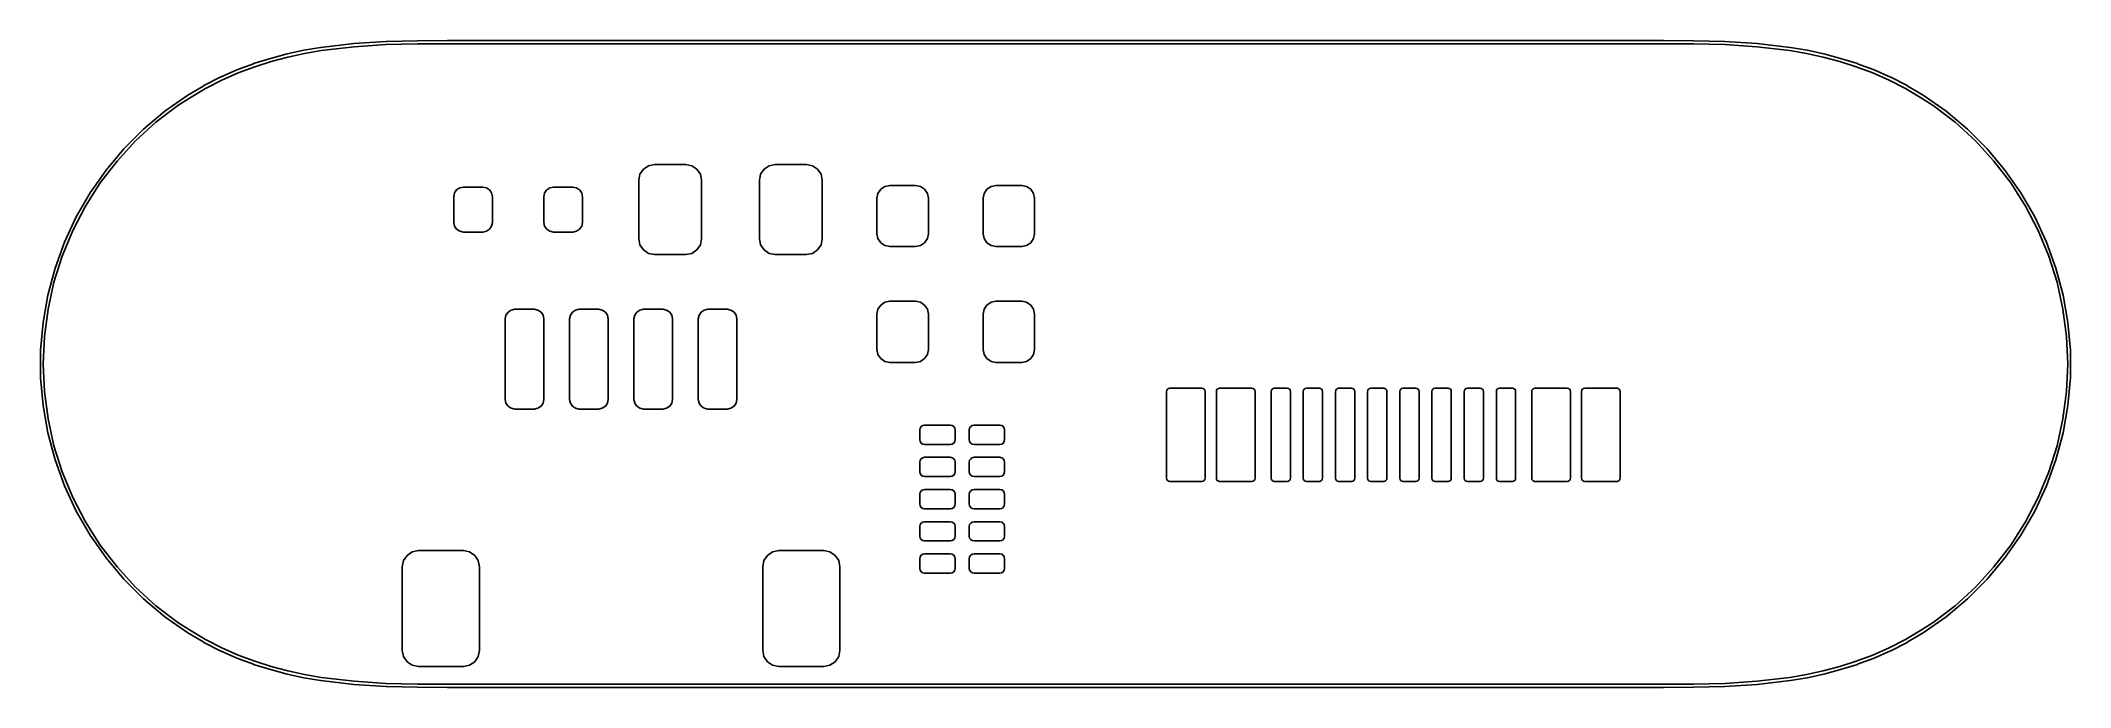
# Model space of a CAD drawing. Extents: x 52.5 to 84, y -60 to -50.
import ezdxf

# ---------------------------------------------------------------- set-up
doc = ezdxf.new("R2010")
doc.units = 0
doc.layers.add('BLACK', color=7, linetype='CONTINUOUS')

msp = doc.modelspace()

# ---------------------------------------------------------------- linework, layer by layer
at = {"layer": 'BLACK', "linetype": 'CONTINUOUS'}
for p, q in [((56.311918, -50.182179), (56.571586, -50.126186)), ((56.571586, -50.126186), (56.572105, -50.126177)), ((56.572105, -50.126177), (56.57259, -50.125991)), ((56.57259, -50.125991), (56.831471, -50.081155)), ((56.839347, -50.130534), (56.581623, -50.17517)), ((56.831471, -50.081155), (56.832138, -50.081171)), ((56.832138, -50.081171), (56.832776, -50.080964)), ((56.832776, -50.080964), (57.345598, -50.019805)), ((57.350822, -50.069536), (56.839347, -50.130534)), ((57.345598, -50.019805), (57.346309, -50.01986)), ((57.346309, -50.01986), (57.346998, -50.019678)), ((57.346998, -50.019678), (57.848931, -49.988272)), ((57.851564, -50.038204), (57.350822, -50.069536)), ((57.848931, -49.988272), (57.849416, -49.988337)), ((57.849416, -49.988337), (57.849897, -49.98823)), ((57.849897, -49.98823), (58.335781, -49.97666)), ((58.336714, -50.026652), (57.851564, -50.038204)), ((58.335781, -49.97666), (58.336034, -49.976704)), ((58.336034, -49.976704), (58.336287, -49.976653)), ((58.336287, -49.976653), (58.80096, -49.975)), ((58.801138, -50.025), (58.336714, -50.026652)), ((58.80096, -49.975), (58.801004, -49.975008)), ((58.801004, -49.975008), (58.801049, -49.975)), ((58.801049, -49.975), (77.698951, -49.975)), ((77.698862, -50.025), (58.801138, -50.025)), ((78.163285, -50.026652), (77.698862, -50.025)), ((77.698951, -49.975), (77.698995, -49.975008)), ((77.698995, -49.975008), (77.69904, -49.975)), ((77.69904, -49.975), (78.163713, -49.976653)), ((78.648437, -50.038204), (78.163285, -50.026652)), ((78.163713, -49.976653), (78.163965, -49.976704)), ((78.163965, -49.976704), (78.164219, -49.97666)), ((78.164219, -49.97666), (78.650103, -49.98823)), ((79.149175, -50.069535), (78.648437, -50.038204)), ((78.650103, -49.98823), (78.650583, -49.988337)), ((78.650583, -49.988337), (78.651069, -49.988272)), ((78.651069, -49.988272), (79.153003, -50.019678)), ((79.660652, -50.130534), (79.149175, -50.069535)), ((79.153003, -50.019678), (79.153691, -50.01986)), ((79.153691, -50.01986), (79.154402, -50.019805)), ((79.154402, -50.019805), (79.667223, -50.080964)), ((79.918371, -50.175169), (79.660652, -50.130534)), ((79.667223, -50.080964), (79.66786, -50.081171)), ((79.66786, -50.081171), (79.668529, -50.081155)), ((79.668529, -50.081155), (79.92741, -50.125991)), ((79.92741, -50.125991), (79.927894, -50.126177)), ((79.927894, -50.126177), (79.928414, -50.126186)), ((79.928414, -50.126186), (80.188081, -50.182179)), ((55.273471, -50.544081), (55.529833, -50.431061)), ((55.529833, -50.431061), (55.530528, -50.430906)), ((55.530528, -50.430906), (55.531132, -50.430532)), ((55.531132, -50.430532), (55.789288, -50.333629)), ((55.806235, -50.380673), (55.549355, -50.477097)), ((55.789288, -50.333629), (55.789946, -50.33352)), ((55.789946, -50.33352), (55.790534, -50.333198)), ((55.790534, -50.333198), (56.049839, -50.251171)), ((56.064345, -50.299024), (55.806235, -50.380673)), ((56.049839, -50.251171), (56.050457, -50.251102)), ((56.050457, -50.251102), (56.051015, -50.250831)), ((56.051015, -50.250831), (56.310824, -50.182441)), ((56.323024, -50.230932), (56.064345, -50.299024)), ((56.310824, -50.182441), (56.311393, -50.182406)), ((56.311393, -50.182406), (56.311918, -50.182179)), ((56.581623, -50.17517), (56.323024, -50.230932)), ((80.176996, -50.230937), (79.918371, -50.175169)), ((80.435654, -50.299024), (80.176996, -50.230937)), ((80.188081, -50.182179), (80.188605, -50.182406)), ((80.188605, -50.182406), (80.189176, -50.182441)), ((80.189176, -50.182441), (80.448985, -50.25083)), ((80.693764, -50.380673), (80.435654, -50.299024)), ((80.448985, -50.25083), (80.449544, -50.251102)), ((80.449544, -50.251102), (80.450161, -50.251171)), ((80.450161, -50.251171), (80.709466, -50.333198)), ((80.950629, -50.477091), (80.693764, -50.380673)), ((80.709466, -50.333198), (80.710053, -50.33352)), ((80.710053, -50.33352), (80.710712, -50.333629)), ((80.710712, -50.333629), (80.968868, -50.430532)), ((80.968868, -50.430532), (80.969471, -50.430906)), ((80.969471, -50.430906), (80.970167, -50.431061)), ((80.970167, -50.431061), (81.226529, -50.544082)), ((54.76603, -50.824808), (55.016868, -50.675837)), ((55.041736, -50.719221), (54.79193, -50.867578)), ((55.016868, -50.675837), (55.017603, -50.675577)), ((55.017603, -50.675577), (55.018215, -50.675092)), ((55.018215, -50.675092), (55.272137, -50.544717)), ((55.294315, -50.589535), (55.041736, -50.719221)), ((55.272137, -50.544717), (55.272857, -50.544511)), ((55.272857, -50.544511), (55.273471, -50.544081)), ((55.549355, -50.477097), (55.294315, -50.589535)), ((81.205684, -50.589535), (80.950629, -50.477091)), ((81.458263, -50.719221), (81.205684, -50.589535)), ((81.226529, -50.544082), (81.22714, -50.54451)), ((81.22714, -50.54451), (81.227863, -50.544717)), ((81.227863, -50.544717), (81.481785, -50.675092)), ((81.708069, -50.867578), (81.458263, -50.719221)), ((81.481785, -50.675092), (81.482396, -50.675577)), ((81.482396, -50.675577), (81.483132, -50.675837)), ((81.483132, -50.675837), (81.73397, -50.824808)), ((54.080827, -51.350484), (54.411629, -51.072908)), ((54.611796, -50.982338), (54.272339, -51.242813)), ((54.411629, -51.072908), (54.765364, -50.825219)), ((54.79193, -50.867578), (54.611796, -50.982338)), ((54.765363, -50.825218), (54.765659, -50.825141)), ((54.765364, -50.825219), (54.765363, -50.825218)), ((54.765659, -50.825141), (54.76603, -50.824808)), ((81.888204, -50.982338), (81.708069, -50.867578)), ((81.73397, -50.824808), (81.73434, -50.825141)), ((81.73434, -50.825141), (81.734637, -50.825218)), ((81.734637, -50.825218), (81.734636, -50.825219)), ((81.734636, -50.825219), (82.088371, -51.072908)), ((82.227661, -51.242813), (81.888204, -50.982338)), ((82.088371, -51.072908), (82.419173, -51.350484)), ((53.775477, -51.655834), (54.080827, -51.350484)), ((54.272339, -51.242813), (53.956875, -51.531882)), ((82.543125, -51.531882), (82.227661, -51.242813)), ((82.419173, -51.350484), (82.724523, -51.655834)), ((53.497902, -51.986637), (53.775477, -51.655834)), ((53.956875, -51.531882), (53.667807, -51.847346)), ((82.832193, -51.847346), (82.543125, -51.531882)), ((82.724523, -51.655834), (83.002098, -51.986637)), ((53.250214, -52.340372), (53.497902, -51.986637)), ((53.667807, -51.847346), (53.407332, -52.186803)), ((61.793554, -52.050471), (61.846393, -51.971393)), ((61.846393, -51.971393), (61.925471, -51.918554)), ((61.925471, -51.918554), (62.01875, -51.9)), ((62.01875, -51.9), (62.50625, -51.9)), ((62.50625, -51.9), (62.599529, -51.918554)), ((62.599529, -51.918554), (62.678607, -51.971393)), ((62.678607, -51.971393), (62.731446, -52.050471)), ((63.668554, -52.050471), (63.721393, -51.971393)), ((63.721393, -51.971393), (63.800471, -51.918554)), ((63.800471, -51.918554), (63.89375, -51.9)), ((63.89375, -51.9), (64.38125, -51.9)), ((64.38125, -51.9), (64.474529, -51.918554)), ((64.474529, -51.918554), (64.553607, -51.971393)), ((64.553607, -51.971393), (64.606446, -52.050471)), ((83.092668, -52.186803), (82.832193, -51.847346)), ((83.002098, -51.986637), (83.249786, -52.340372)), ((53.034299, -52.714349), (53.250214, -52.340372)), ((53.407332, -52.186803), (53.177435, -52.547671)), ((58.9, -52.4), (58.911418, -52.342597)), ((58.911418, -52.342597), (58.943934, -52.293934)), ((58.943934, -52.293934), (58.992597, -52.261418)), ((58.992597, -52.261418), (59.05, -52.25)), ((59.05, -52.25), (59.35, -52.25)), ((59.35, -52.25), (59.407403, -52.261418)), ((59.407403, -52.261418), (59.456066, -52.293934)), ((59.456066, -52.293934), (59.488582, -52.342597)), ((59.488582, -52.342597), (59.5, -52.4)), ((60.3, -52.4), (60.311418, -52.342597)), ((60.311418, -52.342597), (60.343934, -52.293934)), ((60.343934, -52.293934), (60.392597, -52.261418)), ((60.392597, -52.261418), (60.45, -52.25)), ((60.45, -52.25), (60.75, -52.25)), ((60.75, -52.25), (60.807403, -52.261418)), ((60.807403, -52.261418), (60.856066, -52.293934)), ((60.856066, -52.293934), (60.888582, -52.342597)), ((60.888582, -52.342597), (60.9, -52.4)), ((61.775, -52.14375), (61.793554, -52.050471)), ((61.775, -53.05625), (61.775, -52.14375)), ((62.731446, -52.050471), (62.75, -52.14375)), ((62.75, -52.14375), (62.75, -53.05625)), ((63.65, -52.14375), (63.668554, -52.050471)), ((63.65, -53.05625), (63.65, -52.14375)), ((64.606446, -52.050471), (64.625, -52.14375)), ((64.625, -52.14375), (64.625, -53.05625)), ((65.475, -52.425), (65.490224, -52.348463)), ((65.490224, -52.348463), (65.533579, -52.283579)), ((65.533579, -52.283579), (65.598463, -52.240224)), ((65.598463, -52.240224), (65.675, -52.225)), ((65.675, -52.225), (66.075, -52.225)), ((66.075, -52.225), (66.151537, -52.240224)), ((66.151537, -52.240224), (66.216421, -52.283579)), ((66.216421, -52.283579), (66.259776, -52.348463)), ((66.259776, -52.348463), (66.275, -52.425)), ((67.125, -52.425), (67.140224, -52.348463)), ((67.140224, -52.348463), (67.183579, -52.283579)), ((67.183579, -52.283579), (67.248463, -52.240224)), ((67.248463, -52.240224), (67.325, -52.225)), ((67.325, -52.225), (67.725, -52.225)), ((67.725, -52.225), (67.801537, -52.240224)), ((67.801537, -52.240224), (67.866421, -52.283579)), ((67.866421, -52.283579), (67.909776, -52.348463)), ((67.909776, -52.348463), (67.925, -52.425)), ((83.322565, -52.547671), (83.092668, -52.186803)), ((83.249786, -52.340372), (83.465701, -52.714349)), ((53.177435, -52.547671), (52.979864, -52.927202)), ((58.9, -52.8), (58.9, -52.4)), ((59.5, -52.4), (59.5, -52.8)), ((60.3, -52.8), (60.3, -52.4)), ((60.9, -52.4), (60.9, -52.8)), ((65.475, -52.975), (65.475, -52.425)), ((66.275, -52.425), (66.275, -52.975)), ((67.125, -52.975), (67.125, -52.425)), ((67.925, -52.425), (67.925, -52.975)), ((83.520136, -52.927202), (83.322565, -52.547671)), ((52.979864, -52.927202), (52.816123, -53.322508)), ((52.851799, -53.105721), (53.034299, -52.714349)), ((58.911418, -52.857403), (58.9, -52.8)), ((58.943934, -52.906066), (58.911418, -52.857403)), ((58.992597, -52.938582), (58.943934, -52.906066)), ((59.05, -52.95), (58.992597, -52.938582)), ((59.35, -52.95), (59.05, -52.95)), ((59.407403, -52.938582), (59.35, -52.95)), ((59.456066, -52.906066), (59.407403, -52.938582)), ((59.488582, -52.857403), (59.456066, -52.906066)), ((59.5, -52.8), (59.488582, -52.857403)), ((60.311418, -52.857403), (60.3, -52.8)), ((60.343934, -52.906066), (60.311418, -52.857403)), ((60.392597, -52.938582), (60.343934, -52.906066)), ((60.45, -52.95), (60.392597, -52.938582)), ((60.75, -52.95), (60.45, -52.95)), ((60.807403, -52.938582), (60.75, -52.95)), ((60.856066, -52.906066), (60.807403, -52.938582)), ((60.888582, -52.857403), (60.856066, -52.906066)), ((60.9, -52.8), (60.888582, -52.857403)), ((65.490224, -53.051537), (65.475, -52.975)), ((66.275, -52.975), (66.259776, -53.051537)), ((67.140224, -53.051537), (67.125, -52.975)), ((67.925, -52.975), (67.909776, -53.051537)), ((83.465701, -52.714349), (83.648201, -53.105721)), ((83.683877, -53.322508), (83.520136, -52.927202)), ((52.704104, -53.511509), (52.851799, -53.105721)), ((61.793554, -53.149529), (61.775, -53.05625)), ((61.846393, -53.228607), (61.793554, -53.149529)), ((61.925471, -53.281446), (61.846393, -53.228607)), ((62.01875, -53.3), (61.925471, -53.281446)), ((62.50625, -53.3), (62.01875, -53.3)), ((62.599529, -53.281446), (62.50625, -53.3)), ((62.678607, -53.228607), (62.599529, -53.281446)), ((62.731446, -53.149529), (62.678607, -53.228607)), ((62.75, -53.05625), (62.731446, -53.149529)), ((63.668554, -53.149529), (63.65, -53.05625)), ((63.721393, -53.228607), (63.668554, -53.149529)), ((63.800471, -53.281446), (63.721393, -53.228607)), ((63.89375, -53.3), (63.800471, -53.281446)), ((64.38125, -53.3), (63.89375, -53.3)), ((64.474529, -53.281446), (64.38125, -53.3)), ((64.553607, -53.228607), (64.474529, -53.281446)), ((64.606446, -53.149529), (64.553607, -53.228607)), ((64.625, -53.05625), (64.606446, -53.149529)), ((65.533579, -53.116421), (65.490224, -53.051537)), ((65.598463, -53.159776), (65.533579, -53.116421)), ((65.675, -53.175), (65.598463, -53.159776)), ((66.075, -53.175), (65.675, -53.175)), ((66.151537, -53.159776), (66.075, -53.175)), ((66.216421, -53.116421), (66.151537, -53.159776)), ((66.259776, -53.051537), (66.216421, -53.116421)), ((67.183579, -53.116421), (67.140224, -53.051537)), ((67.248463, -53.159776), (67.183579, -53.116421)), ((67.325, -53.175), (67.248463, -53.159776)), ((67.725, -53.175), (67.325, -53.175)), ((67.801537, -53.159776), (67.725, -53.175)), ((67.866421, -53.116421), (67.801537, -53.159776)), ((67.909776, -53.051537), (67.866421, -53.116421)), ((83.648201, -53.105721), (83.795896, -53.511509)), ((52.592338, -53.928626), (52.704104, -53.511509)), ((52.816123, -53.322508), (52.687458, -53.730581)), ((83.812542, -53.730581), (83.683877, -53.322508)), ((83.795896, -53.511509), (83.907662, -53.928626)), ((52.517352, -54.353897), (52.592338, -53.928626)), ((52.687458, -53.730581), (52.594849, -54.148315)), ((83.905151, -54.148315), (83.812542, -53.730581)), ((83.907662, -53.928626), (83.982648, -54.353897)), ((52.594849, -54.148315), (52.539, -54.572531)), ((59.7, -54.3), (59.711418, -54.242597)), ((59.711418, -54.242597), (59.743934, -54.193934)), ((59.743934, -54.193934), (59.792597, -54.161418)), ((59.792597, -54.161418), (59.85, -54.15)), ((59.85, -54.15), (60.15, -54.15)), ((60.15, -54.15), (60.207403, -54.161418)), ((60.207403, -54.161418), (60.256066, -54.193934)), ((60.256066, -54.193934), (60.288582, -54.242597)), ((60.288582, -54.242597), (60.3, -54.3)), ((60.7, -54.3), (60.711418, -54.242597)), ((60.711418, -54.242597), (60.743934, -54.193934)), ((60.743934, -54.193934), (60.792597, -54.161418)), ((60.792597, -54.161418), (60.85, -54.15)), ((60.85, -54.15), (61.15, -54.15)), ((61.15, -54.15), (61.207403, -54.161418)), ((61.207403, -54.161418), (61.256066, -54.193934)), ((61.256066, -54.193934), (61.288582, -54.242597)), ((61.288582, -54.242597), (61.3, -54.3)), ((61.7, -54.3), (61.711418, -54.242597)), ((61.711418, -54.242597), (61.743934, -54.193934)), ((61.743934, -54.193934), (61.792597, -54.161418)), ((61.792597, -54.161418), (61.85, -54.15)), ((61.85, -54.15), (62.15, -54.15)), ((62.15, -54.15), (62.207403, -54.161418)), ((62.207403, -54.161418), (62.256066, -54.193934)), ((62.256066, -54.193934), (62.288582, -54.242597)), ((62.288582, -54.242597), (62.3, -54.3)), ((62.7, -54.3), (62.711418, -54.242597)), ((62.711418, -54.242597), (62.743934, -54.193934)), ((62.743934, -54.193934), (62.792597, -54.161418)), ((62.792597, -54.161418), (62.85, -54.15)), ((62.85, -54.15), (63.15, -54.15)), ((63.15, -54.15), (63.207403, -54.161418)), ((63.207403, -54.161418), (63.256066, -54.193934)), ((63.256066, -54.193934), (63.288582, -54.242597)), ((63.288582, -54.242597), (63.3, -54.3)), ((65.475, -54.225), (65.490224, -54.148463)), ((65.475, -54.775), (65.475, -54.225)), ((65.490224, -54.148463), (65.533579, -54.083579)), ((65.533579, -54.083579), (65.598463, -54.040224)), ((65.598463, -54.040224), (65.675, -54.025)), ((65.675, -54.025), (66.075, -54.025)), ((66.075, -54.025), (66.151537, -54.040224)), ((66.151537, -54.040224), (66.216421, -54.083579)), ((66.216421, -54.083579), (66.259776, -54.148463)), ((66.259776, -54.148463), (66.275, -54.225)), ((66.275, -54.225), (66.275, -54.775)), ((67.125, -54.225), (67.140224, -54.148463)), ((67.125, -54.775), (67.125, -54.225)), ((67.140224, -54.148463), (67.183579, -54.083579)), ((67.183579, -54.083579), (67.248463, -54.040224)), ((67.248463, -54.040224), (67.325, -54.025)), ((67.325, -54.025), (67.725, -54.025)), ((67.725, -54.025), (67.801537, -54.040224)), ((67.801537, -54.040224), (67.866421, -54.083579)), ((67.866421, -54.083579), (67.909776, -54.148463)), ((67.909776, -54.148463), (67.925, -54.225)), ((67.925, -54.225), (67.925, -54.775)), ((83.961, -54.572531), (83.905151, -54.148315)), ((52.479715, -54.784084), (52.517352, -54.353897)), ((59.7, -55.55), (59.7, -54.3)), ((60.3, -54.3), (60.3, -55.55)), ((60.7, -55.55), (60.7, -54.3)), ((61.3, -54.3), (61.3, -55.55)), ((61.7, -55.55), (61.7, -54.3)), ((62.3, -54.3), (62.3, -55.55)), ((62.7, -55.55), (62.7, -54.3)), ((63.3, -54.3), (63.3, -55.55)), ((83.982648, -54.353897), (84.020285, -54.784084)), ((52.479715, -55.215916), (52.479715, -54.784084)), ((52.539, -54.572531), (52.520336, -55)), ((65.490224, -54.851537), (65.475, -54.775)), ((65.533579, -54.916421), (65.490224, -54.851537)), ((66.259776, -54.851537), (66.216421, -54.916421)), ((66.275, -54.775), (66.259776, -54.851537)), ((67.140224, -54.851537), (67.125, -54.775)), ((67.183579, -54.916421), (67.140224, -54.851537)), ((67.909776, -54.851537), (67.866421, -54.916421)), ((67.925, -54.775), (67.909776, -54.851537)), ((83.979664, -55), (83.961, -54.572531)), ((84.020285, -54.784084), (84.020285, -55.215916)), ((52.520336, -55), (52.539, -55.427469)), ((65.598463, -54.959776), (65.533579, -54.916421)), ((65.675, -54.975), (65.598463, -54.959776)), ((66.075, -54.975), (65.675, -54.975)), ((66.151537, -54.959776), (66.075, -54.975)), ((66.216421, -54.916421), (66.151537, -54.959776)), ((67.248463, -54.959776), (67.183579, -54.916421)), ((67.325, -54.975), (67.248463, -54.959776)), ((67.725, -54.975), (67.325, -54.975)), ((67.801537, -54.959776), (67.725, -54.975)), ((67.866421, -54.916421), (67.801537, -54.959776)), ((83.961, -55.427469), (83.979664, -55)), ((52.517352, -55.646103), (52.479715, -55.215916)), ((52.539, -55.427469), (52.594849, -55.851685)), ((69.975, -55.425), (69.978806, -55.405866)), ((69.975, -56.775), (69.975, -55.425)), ((69.978806, -55.405866), (69.989645, -55.389645)), ((69.989645, -55.389645), (70.005866, -55.378806)), ((70.005866, -55.378806), (70.025, -55.375)), ((70.025, -55.375), (70.525, -55.375)), ((70.525, -55.375), (70.544134, -55.378806)), ((70.544134, -55.378806), (70.560355, -55.389645)), ((70.560355, -55.389645), (70.571194, -55.405866)), ((70.571194, -55.405866), (70.575, -55.425)), ((70.575, -55.425), (70.575, -56.775)), ((70.75, -55.425), (70.753806, -55.405866)), ((70.75, -56.775), (70.75, -55.425)), ((70.753806, -55.405866), (70.764645, -55.389645)), ((70.764645, -55.389645), (70.780866, -55.378806)), ((70.780866, -55.378806), (70.8, -55.375)), ((70.8, -55.375), (71.3, -55.375)), ((71.3, -55.375), (71.319134, -55.378806)), ((71.319134, -55.378806), (71.335355, -55.389645)), ((71.335355, -55.389645), (71.346194, -55.405866)), ((71.346194, -55.405866), (71.35, -55.425)), ((71.35, -55.425), (71.35, -56.775)), ((71.6, -55.425), (71.603806, -55.405866)), ((71.6, -56.775), (71.6, -55.425)), ((71.603806, -55.405866), (71.614645, -55.389645)), ((71.614645, -55.389645), (71.630866, -55.378806)), ((71.630866, -55.378806), (71.65, -55.375)), ((71.65, -55.375), (71.85, -55.375)), ((71.85, -55.375), (71.869134, -55.378806)), ((71.869134, -55.378806), (71.885355, -55.389645)), ((71.885355, -55.389645), (71.896194, -55.405866)), ((71.896194, -55.405866), (71.9, -55.425)), ((71.9, -55.425), (71.9, -56.775)), ((72.1, -55.425), (72.103806, -55.405866)), ((72.1, -56.775), (72.1, -55.425)), ((72.103806, -55.405866), (72.114645, -55.389645)), ((72.114645, -55.389645), (72.130866, -55.378806)), ((72.130866, -55.378806), (72.15, -55.375)), ((72.15, -55.375), (72.35, -55.375)), ((72.35, -55.375), (72.369134, -55.378806)), ((72.369134, -55.378806), (72.385355, -55.389645)), ((72.385355, -55.389645), (72.396194, -55.405866)), ((72.396194, -55.405866), (72.4, -55.425)), ((72.4, -55.425), (72.4, -56.775)), ((72.6, -55.425), (72.603806, -55.405866)), ((72.6, -56.775), (72.6, -55.425)), ((72.603806, -55.405866), (72.614645, -55.389645)), ((72.614645, -55.389645), (72.630866, -55.378806)), ((72.630866, -55.378806), (72.65, -55.375)), ((72.65, -55.375), (72.85, -55.375)), ((72.85, -55.375), (72.869134, -55.378806)), ((72.869134, -55.378806), (72.885355, -55.389645)), ((72.885355, -55.389645), (72.896194, -55.405866)), ((72.896194, -55.405866), (72.9, -55.425)), ((72.9, -55.425), (72.9, -56.775)), ((73.1, -55.425), (73.103806, -55.405866)), ((73.1, -56.775), (73.1, -55.425)), ((73.103806, -55.405866), (73.114645, -55.389645)), ((73.114645, -55.389645), (73.130866, -55.378806)), ((73.130866, -55.378806), (73.15, -55.375)), ((73.15, -55.375), (73.35, -55.375)), ((73.35, -55.375), (73.369134, -55.378806)), ((73.369134, -55.378806), (73.385355, -55.389645)), ((73.385355, -55.389645), (73.396194, -55.405866)), ((73.396194, -55.405866), (73.4, -55.425)), ((73.4, -55.425), (73.4, -56.775)), ((73.6, -55.425), (73.603806, -55.405866)), ((73.6, -56.775), (73.6, -55.425)), ((73.603806, -55.405866), (73.614645, -55.389645)), ((73.614645, -55.389645), (73.630866, -55.378806)), ((73.630866, -55.378806), (73.65, -55.375)), ((73.65, -55.375), (73.85, -55.375)), ((73.85, -55.375), (73.869134, -55.378806)), ((73.869134, -55.378806), (73.885355, -55.389645)), ((73.885355, -55.389645), (73.896194, -55.405866)), ((73.896194, -55.405866), (73.9, -55.425)), ((73.9, -55.425), (73.9, -56.775)), ((74.1, -55.425), (74.103806, -55.405866)), ((74.1, -56.775), (74.1, -55.425)), ((74.103806, -55.405866), (74.114645, -55.389645)), ((74.114645, -55.389645), (74.130866, -55.378806)), ((74.130866, -55.378806), (74.15, -55.375)), ((74.15, -55.375), (74.35, -55.375)), ((74.35, -55.375), (74.369134, -55.378806)), ((74.369134, -55.378806), (74.385355, -55.389645)), ((74.385355, -55.389645), (74.396194, -55.405866)), ((74.396194, -55.405866), (74.4, -55.425)), ((74.4, -55.425), (74.4, -56.775)), ((74.6, -55.425), (74.603806, -55.405866)), ((74.6, -56.775), (74.6, -55.425)), ((74.603806, -55.405866), (74.614645, -55.389645)), ((74.614645, -55.389645), (74.630866, -55.378806)), ((74.630866, -55.378806), (74.65, -55.375)), ((74.65, -55.375), (74.85, -55.375)), ((74.85, -55.375), (74.869134, -55.378806)), ((74.869134, -55.378806), (74.885355, -55.389645)), ((74.885355, -55.389645), (74.896194, -55.405866)), ((74.896194, -55.405866), (74.9, -55.425)), ((74.9, -55.425), (74.9, -56.775)), ((75.1, -55.425), (75.103806, -55.405866)), ((75.1, -56.775), (75.1, -55.425)), ((75.103806, -55.405866), (75.114645, -55.389645)), ((75.114645, -55.389645), (75.130866, -55.378806)), ((75.130866, -55.378806), (75.15, -55.375)), ((75.15, -55.375), (75.35, -55.375)), ((75.35, -55.375), (75.369134, -55.378806)), ((75.369134, -55.378806), (75.385355, -55.389645)), ((75.385355, -55.389645), (75.396194, -55.405866)), ((75.396194, -55.405866), (75.4, -55.425)), ((75.4, -55.425), (75.4, -56.775)), ((75.65, -55.425), (75.653806, -55.405866)), ((75.65, -56.775), (75.65, -55.425)), ((75.653806, -55.405866), (75.664645, -55.389645)), ((75.664645, -55.389645), (75.680866, -55.378806)), ((75.680866, -55.378806), (75.7, -55.375)), ((75.7, -55.375), (76.2, -55.375)), ((76.2, -55.375), (76.219134, -55.378806)), ((76.219134, -55.378806), (76.235355, -55.389645)), ((76.235355, -55.389645), (76.246194, -55.405866)), ((76.246194, -55.405866), (76.25, -55.425)), ((76.25, -55.425), (76.25, -56.775)), ((76.425, -55.425), (76.428806, -55.405866)), ((76.425, -56.775), (76.425, -55.425)), ((76.428806, -55.405866), (76.439645, -55.389645)), ((76.439645, -55.389645), (76.455866, -55.378806)), ((76.455866, -55.378806), (76.475, -55.375)), ((76.475, -55.375), (76.975, -55.375)), ((76.975, -55.375), (76.994134, -55.378806)), ((76.994134, -55.378806), (77.010355, -55.389645)), ((77.010355, -55.389645), (77.021194, -55.405866)), ((77.021194, -55.405866), (77.025, -55.425)), ((77.025, -55.425), (77.025, -56.775)), ((83.905151, -55.851685), (83.961, -55.427469)), ((84.020285, -55.215916), (83.982648, -55.646103)), ((52.592338, -56.071374), (52.517352, -55.646103)), ((59.711418, -55.607403), (59.7, -55.55)), ((59.743934, -55.656066), (59.711418, -55.607403)), ((59.792597, -55.688582), (59.743934, -55.656066)), ((59.85, -55.7), (59.792597, -55.688582)), ((60.15, -55.7), (59.85, -55.7)), ((60.207403, -55.688582), (60.15, -55.7)), ((60.256066, -55.656066), (60.207403, -55.688582)), ((60.288582, -55.607403), (60.256066, -55.656066)), ((60.3, -55.55), (60.288582, -55.607403)), ((60.711418, -55.607403), (60.7, -55.55)), ((60.743934, -55.656066), (60.711418, -55.607403)), ((60.792597, -55.688582), (60.743934, -55.656066)), ((60.85, -55.7), (60.792597, -55.688582)), ((61.15, -55.7), (60.85, -55.7)), ((61.207403, -55.688582), (61.15, -55.7)), ((61.256066, -55.656066), (61.207403, -55.688582)), ((61.288582, -55.607403), (61.256066, -55.656066)), ((61.3, -55.55), (61.288582, -55.607403)), ((61.711418, -55.607403), (61.7, -55.55)), ((61.743934, -55.656066), (61.711418, -55.607403)), ((61.792597, -55.688582), (61.743934, -55.656066)), ((61.85, -55.7), (61.792597, -55.688582)), ((62.15, -55.7), (61.85, -55.7)), ((62.207403, -55.688582), (62.15, -55.7)), ((62.256066, -55.656066), (62.207403, -55.688582)), ((62.288582, -55.607403), (62.256066, -55.656066)), ((62.3, -55.55), (62.288582, -55.607403)), ((62.711418, -55.607403), (62.7, -55.55)), ((62.743934, -55.656066), (62.711418, -55.607403)), ((62.792597, -55.688582), (62.743934, -55.656066)), ((62.85, -55.7), (62.792597, -55.688582)), ((63.15, -55.7), (62.85, -55.7)), ((63.207403, -55.688582), (63.15, -55.7)), ((63.256066, -55.656066), (63.207403, -55.688582)), ((63.288582, -55.607403), (63.256066, -55.656066)), ((63.3, -55.55), (63.288582, -55.607403)), ((83.982648, -55.646103), (83.907662, -56.071374)), ((52.704104, -56.488491), (52.592338, -56.071374)), ((52.594849, -55.851685), (52.687458, -56.269419)), ((66.14, -56.025), (66.145709, -55.996299)), ((66.14, -56.175), (66.14, -56.025)), ((66.145709, -55.996299), (66.161967, -55.971967)), ((66.161967, -55.971967), (66.186299, -55.955709)), ((66.186299, -55.955709), (66.215, -55.95)), ((66.215, -55.95), (66.615, -55.95)), ((66.615, -55.95), (66.643701, -55.955709)), ((66.643701, -55.955709), (66.668033, -55.971967)), ((66.668033, -55.971967), (66.684291, -55.996299)), ((66.684291, -55.996299), (66.69, -56.025)), ((66.69, -56.025), (66.69, -56.175)), ((66.91, -56.025), (66.915709, -55.996299)), ((66.91, -56.175), (66.91, -56.025)), ((66.915709, -55.996299), (66.931967, -55.971967)), ((66.931967, -55.971967), (66.956299, -55.955709)), ((66.956299, -55.955709), (66.985, -55.95)), ((66.985, -55.95), (67.385, -55.95)), ((67.385, -55.95), (67.413701, -55.955709)), ((67.413701, -55.955709), (67.438033, -55.971967)), ((67.438033, -55.971967), (67.454291, -55.996299)), ((67.454291, -55.996299), (67.46, -56.025)), ((67.46, -56.025), (67.46, -56.175)), ((83.907662, -56.071374), (83.795896, -56.488491)), ((83.812542, -56.269419), (83.905151, -55.851685)), ((52.687458, -56.269419), (52.816123, -56.677492)), ((66.145709, -56.203701), (66.14, -56.175)), ((66.161967, -56.228033), (66.145709, -56.203701)), ((66.186299, -56.244291), (66.161967, -56.228033)), ((66.161967, -56.471967), (66.186299, -56.455709)), ((66.215, -56.25), (66.186299, -56.244291)), ((66.186299, -56.455709), (66.215, -56.45)), ((66.615, -56.25), (66.215, -56.25)), ((66.215, -56.45), (66.615, -56.45)), ((66.643701, -56.244291), (66.615, -56.25)), ((66.615, -56.45), (66.643701, -56.455709)), ((66.668033, -56.228033), (66.643701, -56.244291)), ((66.643701, -56.455709), (66.668033, -56.471967)), ((66.684291, -56.203701), (66.668033, -56.228033)), ((66.69, -56.175), (66.684291, -56.203701)), ((66.915709, -56.203701), (66.91, -56.175)), ((66.931967, -56.228033), (66.915709, -56.203701)), ((66.956299, -56.244291), (66.931967, -56.228033)), ((66.931967, -56.471967), (66.956299, -56.455709)), ((66.985, -56.25), (66.956299, -56.244291)), ((66.956299, -56.455709), (66.985, -56.45)), ((67.385, -56.25), (66.985, -56.25)), ((66.985, -56.45), (67.385, -56.45)), ((67.413701, -56.244291), (67.385, -56.25)), ((67.385, -56.45), (67.413701, -56.455709)), ((67.438033, -56.228033), (67.413701, -56.244291)), ((67.413701, -56.455709), (67.438033, -56.471967)), ((67.454291, -56.203701), (67.438033, -56.228033)), ((67.46, -56.175), (67.454291, -56.203701)), ((83.683877, -56.677492), (83.812542, -56.269419)), ((52.851799, -56.894279), (52.704104, -56.488491)), ((52.816123, -56.677492), (52.979864, -57.072798)), ((66.14, -56.525), (66.145709, -56.496299)), ((66.14, -56.675), (66.14, -56.525)), ((66.145709, -56.703701), (66.14, -56.675)), ((66.145709, -56.496299), (66.161967, -56.471967)), ((66.161967, -56.728033), (66.145709, -56.703701)), ((66.186299, -56.744291), (66.161967, -56.728033)), ((66.215, -56.75), (66.186299, -56.744291)), ((66.615, -56.75), (66.215, -56.75)), ((66.643701, -56.744291), (66.615, -56.75)), ((66.668033, -56.728033), (66.643701, -56.744291)), ((66.668033, -56.471967), (66.684291, -56.496299)), ((66.684291, -56.703701), (66.668033, -56.728033)), ((66.684291, -56.496299), (66.69, -56.525)), ((66.69, -56.675), (66.684291, -56.703701)), ((66.69, -56.525), (66.69, -56.675)), ((66.91, -56.525), (66.915709, -56.496299)), ((66.91, -56.675), (66.91, -56.525)), ((66.915709, -56.703701), (66.91, -56.675)), ((66.915709, -56.496299), (66.931967, -56.471967)), ((66.931967, -56.728033), (66.915709, -56.703701)), ((66.956299, -56.744291), (66.931967, -56.728033)), ((66.985, -56.75), (66.956299, -56.744291)), ((67.385, -56.75), (66.985, -56.75)), ((67.413701, -56.744291), (67.385, -56.75)), ((67.438033, -56.728033), (67.413701, -56.744291)), ((67.438033, -56.471967), (67.454291, -56.496299)), ((67.454291, -56.703701), (67.438033, -56.728033)), ((67.454291, -56.496299), (67.46, -56.525)), ((67.46, -56.675), (67.454291, -56.703701)), ((67.46, -56.525), (67.46, -56.675)), ((83.520136, -57.072798), (83.683877, -56.677492)), ((83.795896, -56.488491), (83.648201, -56.894279)), ((53.034299, -57.285651), (52.851799, -56.894279)), ((52.979864, -57.072798), (53.177435, -57.452329)), ((66.14, -57.025), (66.145709, -56.996299)), ((66.14, -57.175), (66.14, -57.025)), ((66.145709, -56.996299), (66.161967, -56.971967)), ((66.161967, -56.971967), (66.186299, -56.955709)), ((66.186299, -56.955709), (66.215, -56.95)), ((66.215, -56.95), (66.615, -56.95)), ((66.615, -56.95), (66.643701, -56.955709)), ((66.643701, -56.955709), (66.668033, -56.971967)), ((66.668033, -56.971967), (66.684291, -56.996299)), ((66.684291, -56.996299), (66.69, -57.025)), ((66.69, -57.025), (66.69, -57.175)), ((66.91, -57.025), (66.915709, -56.996299)), ((66.91, -57.175), (66.91, -57.025)), ((66.915709, -56.996299), (66.931967, -56.971967)), ((66.931967, -56.971967), (66.956299, -56.955709)), ((66.956299, -56.955709), (66.985, -56.95)), ((66.985, -56.95), (67.385, -56.95)), ((67.385, -56.95), (67.413701, -56.955709)), ((67.413701, -56.955709), (67.438033, -56.971967)), ((67.438033, -56.971967), (67.454291, -56.996299)), ((67.454291, -56.996299), (67.46, -57.025)), ((67.46, -57.025), (67.46, -57.175)), ((69.978806, -56.794134), (69.975, -56.775)), ((69.989645, -56.810355), (69.978806, -56.794134)), ((70.005866, -56.821194), (69.989645, -56.810355)), ((70.025, -56.825), (70.005866, -56.821194)), ((70.525, -56.825), (70.025, -56.825)), ((70.544134, -56.821194), (70.525, -56.825)), ((70.560355, -56.810355), (70.544134, -56.821194)), ((70.571194, -56.794134), (70.560355, -56.810355)), ((70.575, -56.775), (70.571194, -56.794134)), ((70.753806, -56.794134), (70.75, -56.775)), ((70.764645, -56.810355), (70.753806, -56.794134)), ((70.780866, -56.821194), (70.764645, -56.810355)), ((70.8, -56.825), (70.780866, -56.821194)), ((71.3, -56.825), (70.8, -56.825)), ((71.319134, -56.821194), (71.3, -56.825)), ((71.335355, -56.810355), (71.319134, -56.821194)), ((71.346194, -56.794134), (71.335355, -56.810355)), ((71.35, -56.775), (71.346194, -56.794134)), ((71.603806, -56.794134), (71.6, -56.775)), ((71.614645, -56.810355), (71.603806, -56.794134)), ((71.630866, -56.821194), (71.614645, -56.810355)), ((71.65, -56.825), (71.630866, -56.821194)), ((71.85, -56.825), (71.65, -56.825)), ((71.869134, -56.821194), (71.85, -56.825)), ((71.885355, -56.810355), (71.869134, -56.821194)), ((71.896194, -56.794134), (71.885355, -56.810355)), ((71.9, -56.775), (71.896194, -56.794134)), ((72.103806, -56.794134), (72.1, -56.775)), ((72.114645, -56.810355), (72.103806, -56.794134)), ((72.130866, -56.821194), (72.114645, -56.810355)), ((72.15, -56.825), (72.130866, -56.821194)), ((72.35, -56.825), (72.15, -56.825)), ((72.369134, -56.821194), (72.35, -56.825)), ((72.385355, -56.810355), (72.369134, -56.821194)), ((72.396194, -56.794134), (72.385355, -56.810355)), ((72.4, -56.775), (72.396194, -56.794134)), ((72.603806, -56.794134), (72.6, -56.775)), ((72.614645, -56.810355), (72.603806, -56.794134)), ((72.630866, -56.821194), (72.614645, -56.810355)), ((72.65, -56.825), (72.630866, -56.821194)), ((72.85, -56.825), (72.65, -56.825)), ((72.869134, -56.821194), (72.85, -56.825)), ((72.885355, -56.810355), (72.869134, -56.821194)), ((72.896194, -56.794134), (72.885355, -56.810355)), ((72.9, -56.775), (72.896194, -56.794134)), ((73.103806, -56.794134), (73.1, -56.775)), ((73.114645, -56.810355), (73.103806, -56.794134)), ((73.130866, -56.821194), (73.114645, -56.810355)), ((73.15, -56.825), (73.130866, -56.821194)), ((73.35, -56.825), (73.15, -56.825)), ((73.369134, -56.821194), (73.35, -56.825)), ((73.385355, -56.810355), (73.369134, -56.821194)), ((73.396194, -56.794134), (73.385355, -56.810355)), ((73.4, -56.775), (73.396194, -56.794134)), ((73.603806, -56.794134), (73.6, -56.775)), ((73.614645, -56.810355), (73.603806, -56.794134)), ((73.630866, -56.821194), (73.614645, -56.810355)), ((73.65, -56.825), (73.630866, -56.821194)), ((73.85, -56.825), (73.65, -56.825)), ((73.869134, -56.821194), (73.85, -56.825)), ((73.885355, -56.810355), (73.869134, -56.821194)), ((73.896194, -56.794134), (73.885355, -56.810355)), ((73.9, -56.775), (73.896194, -56.794134)), ((74.103806, -56.794134), (74.1, -56.775)), ((74.114645, -56.810355), (74.103806, -56.794134)), ((74.130866, -56.821194), (74.114645, -56.810355)), ((74.15, -56.825), (74.130866, -56.821194)), ((74.35, -56.825), (74.15, -56.825)), ((74.369134, -56.821194), (74.35, -56.825)), ((74.385355, -56.810355), (74.369134, -56.821194)), ((74.396194, -56.794134), (74.385355, -56.810355)), ((74.4, -56.775), (74.396194, -56.794134)), ((74.603806, -56.794134), (74.6, -56.775)), ((74.614645, -56.810355), (74.603806, -56.794134)), ((74.630866, -56.821194), (74.614645, -56.810355)), ((74.65, -56.825), (74.630866, -56.821194)), ((74.85, -56.825), (74.65, -56.825)), ((74.869134, -56.821194), (74.85, -56.825)), ((74.885355, -56.810355), (74.869134, -56.821194)), ((74.896194, -56.794134), (74.885355, -56.810355)), ((74.9, -56.775), (74.896194, -56.794134)), ((75.103806, -56.794134), (75.1, -56.775)), ((75.114645, -56.810355), (75.103806, -56.794134)), ((75.130866, -56.821194), (75.114645, -56.810355)), ((75.15, -56.825), (75.130866, -56.821194)), ((75.35, -56.825), (75.15, -56.825)), ((75.369134, -56.821194), (75.35, -56.825)), ((75.385355, -56.810355), (75.369134, -56.821194)), ((75.396194, -56.794134), (75.385355, -56.810355)), ((75.4, -56.775), (75.396194, -56.794134)), ((75.653806, -56.794134), (75.65, -56.775)), ((75.664645, -56.810355), (75.653806, -56.794134)), ((75.680866, -56.821194), (75.664645, -56.810355)), ((75.7, -56.825), (75.680866, -56.821194)), ((76.2, -56.825), (75.7, -56.825)), ((76.219134, -56.821194), (76.2, -56.825)), ((76.235355, -56.810355), (76.219134, -56.821194)), ((76.246194, -56.794134), (76.235355, -56.810355)), ((76.25, -56.775), (76.246194, -56.794134)), ((76.428806, -56.794134), (76.425, -56.775)), ((76.439645, -56.810355), (76.428806, -56.794134)), ((76.455866, -56.821194), (76.439645, -56.810355)), ((76.475, -56.825), (76.455866, -56.821194)), ((76.975, -56.825), (76.475, -56.825)), ((76.994134, -56.821194), (76.975, -56.825)), ((77.010355, -56.810355), (76.994134, -56.821194)), ((77.021194, -56.794134), (77.010355, -56.810355)), ((77.025, -56.775), (77.021194, -56.794134)), ((83.322565, -57.452329), (83.520136, -57.072798)), ((83.648201, -56.894279), (83.465701, -57.285651)), ((53.250214, -57.659628), (53.034299, -57.285651)), ((66.145709, -57.203701), (66.14, -57.175)), ((66.161967, -57.228033), (66.145709, -57.203701)), ((66.186299, -57.244291), (66.161967, -57.228033)), ((66.215, -57.25), (66.186299, -57.244291)), ((66.615, -57.25), (66.215, -57.25)), ((66.643701, -57.244291), (66.615, -57.25)), ((66.668033, -57.228033), (66.643701, -57.244291)), ((66.684291, -57.203701), (66.668033, -57.228033)), ((66.69, -57.175), (66.684291, -57.203701)), ((66.915709, -57.203701), (66.91, -57.175)), ((66.931967, -57.228033), (66.915709, -57.203701)), ((66.956299, -57.244291), (66.931967, -57.228033)), ((66.985, -57.25), (66.956299, -57.244291)), ((67.385, -57.25), (66.985, -57.25)), ((67.413701, -57.244291), (67.385, -57.25)), ((67.438033, -57.228033), (67.413701, -57.244291)), ((67.454291, -57.203701), (67.438033, -57.228033)), ((67.46, -57.175), (67.454291, -57.203701)), ((83.465701, -57.285651), (83.249786, -57.659628)), ((53.177435, -57.452329), (53.407332, -57.813197)), ((53.497902, -58.013363), (53.250214, -57.659628)), ((66.14, -57.525), (66.145709, -57.496299)), ((66.14, -57.675), (66.14, -57.525)), ((66.145709, -57.703701), (66.14, -57.675)), ((66.145709, -57.496299), (66.161967, -57.471967)), ((66.161967, -57.728033), (66.145709, -57.703701)), ((66.161967, -57.471967), (66.186299, -57.455709)), ((66.186299, -57.455709), (66.215, -57.45)), ((66.215, -57.45), (66.615, -57.45)), ((66.615, -57.45), (66.643701, -57.455709)), ((66.643701, -57.455709), (66.668033, -57.471967)), ((66.668033, -57.471967), (66.684291, -57.496299)), ((66.684291, -57.703701), (66.668033, -57.728033)), ((66.684291, -57.496299), (66.69, -57.525)), ((66.69, -57.675), (66.684291, -57.703701)), ((66.69, -57.525), (66.69, -57.675)), ((66.91, -57.525), (66.915709, -57.496299)), ((66.91, -57.675), (66.91, -57.525)), ((66.915709, -57.703701), (66.91, -57.675)), ((66.915709, -57.496299), (66.931967, -57.471967)), ((66.931967, -57.728033), (66.915709, -57.703701)), ((66.931967, -57.471967), (66.956299, -57.455709)), ((66.956299, -57.455709), (66.985, -57.45)), ((66.985, -57.45), (67.385, -57.45)), ((67.385, -57.45), (67.413701, -57.455709)), ((67.413701, -57.455709), (67.438033, -57.471967)), ((67.438033, -57.471967), (67.454291, -57.496299)), ((67.454291, -57.703701), (67.438033, -57.728033)), ((67.454291, -57.496299), (67.46, -57.525)), ((67.46, -57.675), (67.454291, -57.703701)), ((67.46, -57.525), (67.46, -57.675)), ((83.249786, -57.659628), (83.002098, -58.013363)), ((83.092668, -57.813197), (83.322565, -57.452329)), ((53.407332, -57.813197), (53.667807, -58.152654)), ((53.775477, -58.344166), (53.497902, -58.013363)), ((58.11903, -58.054329), (58.173223, -57.973223)), ((58.173223, -57.973223), (58.254329, -57.91903)), ((58.254329, -57.91903), (58.35, -57.9)), ((58.35, -57.9), (59.05, -57.9)), ((59.05, -57.9), (59.145671, -57.91903)), ((59.145671, -57.91903), (59.226777, -57.973223)), ((59.226777, -57.973223), (59.28097, -58.054329)), ((63.71903, -58.054329), (63.773223, -57.973223)), ((63.773223, -57.973223), (63.854329, -57.91903)), ((63.854329, -57.91903), (63.95, -57.9)), ((63.95, -57.9), (64.65, -57.9)), ((64.65, -57.9), (64.745671, -57.91903)), ((64.745671, -57.91903), (64.826777, -57.973223)), ((64.826777, -57.973223), (64.88097, -58.054329)), ((66.14, -58.025), (66.145709, -57.996299)), ((66.14, -58.175), (66.14, -58.025)), ((66.145709, -57.996299), (66.161967, -57.971967)), ((66.186299, -57.744291), (66.161967, -57.728033)), ((66.161967, -57.971967), (66.186299, -57.955709)), ((66.215, -57.75), (66.186299, -57.744291)), ((66.186299, -57.955709), (66.215, -57.95)), ((66.615, -57.75), (66.215, -57.75)), ((66.215, -57.95), (66.615, -57.95)), ((66.643701, -57.744291), (66.615, -57.75)), ((66.615, -57.95), (66.643701, -57.955709)), ((66.668033, -57.728033), (66.643701, -57.744291)), ((66.643701, -57.955709), (66.668033, -57.971967)), ((66.668033, -57.971967), (66.684291, -57.996299)), ((66.684291, -57.996299), (66.69, -58.025)), ((66.69, -58.025), (66.69, -58.175)), ((66.91, -58.025), (66.915709, -57.996299)), ((66.91, -58.175), (66.91, -58.025)), ((66.915709, -57.996299), (66.931967, -57.971967)), ((66.956299, -57.744291), (66.931967, -57.728033)), ((66.931967, -57.971967), (66.956299, -57.955709)), ((66.985, -57.75), (66.956299, -57.744291)), ((66.956299, -57.955709), (66.985, -57.95)), ((67.385, -57.75), (66.985, -57.75)), ((66.985, -57.95), (67.385, -57.95)), ((67.413701, -57.744291), (67.385, -57.75)), ((67.385, -57.95), (67.413701, -57.955709)), ((67.438033, -57.728033), (67.413701, -57.744291)), ((67.413701, -57.955709), (67.438033, -57.971967)), ((67.438033, -57.971967), (67.454291, -57.996299)), ((67.454291, -57.996299), (67.46, -58.025)), ((67.46, -58.025), (67.46, -58.175)), ((83.002098, -58.013363), (82.724523, -58.344166)), ((82.832193, -58.152654), (83.092668, -57.813197)), ((53.667807, -58.152654), (53.956875, -58.468118)), ((54.080827, -58.649516), (53.775477, -58.344166)), ((58.1, -58.15), (58.11903, -58.054329)), ((58.1, -59.45), (58.1, -58.15)), ((59.28097, -58.054329), (59.3, -58.15)), ((59.3, -58.15), (59.3, -59.45)), ((63.7, -58.15), (63.71903, -58.054329)), ((63.7, -59.45), (63.7, -58.15)), ((64.88097, -58.054329), (64.9, -58.15)), ((64.9, -58.15), (64.9, -59.45)), ((66.145709, -58.203701), (66.14, -58.175)), ((66.161967, -58.228033), (66.145709, -58.203701)), ((66.186299, -58.244291), (66.161967, -58.228033)), ((66.215, -58.25), (66.186299, -58.244291)), ((66.615, -58.25), (66.215, -58.25)), ((66.643701, -58.244291), (66.615, -58.25)), ((66.668033, -58.228033), (66.643701, -58.244291)), ((66.684291, -58.203701), (66.668033, -58.228033)), ((66.69, -58.175), (66.684291, -58.203701)), ((66.915709, -58.203701), (66.91, -58.175)), ((66.931967, -58.228033), (66.915709, -58.203701)), ((66.956299, -58.244291), (66.931967, -58.228033)), ((66.985, -58.25), (66.956299, -58.244291)), ((67.385, -58.25), (66.985, -58.25)), ((67.413701, -58.244291), (67.385, -58.25)), ((67.438033, -58.228033), (67.413701, -58.244291)), ((67.454291, -58.203701), (67.438033, -58.228033)), ((67.46, -58.175), (67.454291, -58.203701)), ((82.724523, -58.344166), (82.419173, -58.649516)), ((82.543125, -58.468118), (82.832193, -58.152654)), ((53.956875, -58.468118), (54.272339, -58.757187)), ((54.411629, -58.927092), (54.080827, -58.649516)), ((82.419173, -58.649516), (82.088371, -58.927092)), ((82.227661, -58.757187), (82.543125, -58.468118)), ((54.272339, -58.757187), (54.611796, -59.017662)), ((54.765364, -59.174781), (54.411629, -58.927092)), ((82.088371, -58.927092), (81.734636, -59.174781)), ((81.888204, -59.017662), (82.227661, -58.757187)), ((54.611796, -59.017662), (54.79193, -59.132421)), ((54.765363, -59.174782), (54.765364, -59.174781)), ((54.765659, -59.174858), (54.765363, -59.174782)), ((54.76603, -59.175192), (54.765659, -59.174858)), ((55.016868, -59.324163), (54.76603, -59.175192)), ((54.79193, -59.132421), (55.041736, -59.280778)), ((55.041736, -59.280778), (55.294315, -59.410464)), ((81.205684, -59.410464), (81.458263, -59.280778)), ((81.458263, -59.280778), (81.708069, -59.132421)), ((81.73397, -59.175192), (81.483132, -59.324163)), ((81.708069, -59.132421), (81.888204, -59.017662)), ((81.73434, -59.174858), (81.73397, -59.175192)), ((81.734637, -59.174782), (81.73434, -59.174858)), ((81.734636, -59.174781), (81.734637, -59.174782)), ((55.017603, -59.324422), (55.016868, -59.324163)), ((55.018215, -59.324908), (55.017603, -59.324422)), ((55.272137, -59.455283), (55.018215, -59.324908)), ((55.272857, -59.455488), (55.272137, -59.455283)), ((55.273471, -59.455919), (55.272857, -59.455488)), ((55.529833, -59.568939), (55.273471, -59.455919)), ((55.294315, -59.410464), (55.549355, -59.522902)), ((55.530528, -59.569093), (55.529833, -59.568939)), ((55.531132, -59.569468), (55.530528, -59.569093)), ((55.789288, -59.666371), (55.531132, -59.569468)), ((55.549355, -59.522902), (55.806235, -59.619326)), ((58.11903, -59.545671), (58.1, -59.45)), ((58.173223, -59.626777), (58.11903, -59.545671)), ((59.28097, -59.545671), (59.226777, -59.626777)), ((59.3, -59.45), (59.28097, -59.545671)), ((63.71903, -59.545671), (63.7, -59.45)), ((63.773223, -59.626777), (63.71903, -59.545671)), ((64.88097, -59.545671), (64.826777, -59.626777)), ((64.9, -59.45), (64.88097, -59.545671)), ((80.693764, -59.619326), (80.950629, -59.522908)), ((80.968868, -59.569468), (80.710712, -59.666371)), ((80.950629, -59.522908), (81.205684, -59.410464)), ((80.969471, -59.569093), (80.968868, -59.569468)), ((80.970167, -59.568939), (80.969471, -59.569093)), ((81.226529, -59.455918), (80.970167, -59.568939)), ((81.22714, -59.455489), (81.226529, -59.455918)), ((81.227863, -59.455283), (81.22714, -59.455489)), ((81.481785, -59.324908), (81.227863, -59.455283)), ((81.482396, -59.324422), (81.481785, -59.324908)), ((81.483132, -59.324163), (81.482396, -59.324422)), ((55.789946, -59.666479), (55.789288, -59.666371)), ((55.790534, -59.666802), (55.789946, -59.666479)), ((56.049839, -59.748829), (55.790534, -59.666802)), ((55.806235, -59.619326), (56.064345, -59.700975)), ((56.050457, -59.748897), (56.049839, -59.748829)), ((56.051015, -59.749169), (56.050457, -59.748897)), ((56.310824, -59.817559), (56.051015, -59.749169)), ((56.064345, -59.700975), (56.323024, -59.769067)), ((56.311393, -59.817593), (56.310824, -59.817559)), ((56.311918, -59.817821), (56.311393, -59.817593)), ((56.571586, -59.873814), (56.311918, -59.817821)), ((56.323024, -59.769067), (56.581623, -59.824829)), ((56.572105, -59.873822), (56.571586, -59.873814)), ((56.57259, -59.874009), (56.572105, -59.873822)), ((56.831471, -59.918845), (56.57259, -59.874009)), ((56.581623, -59.824829), (56.839347, -59.869465)), ((56.832138, -59.918828), (56.831471, -59.918845)), ((56.832776, -59.919036), (56.832138, -59.918828)), ((57.345598, -59.980195), (56.832776, -59.919036)), ((56.839347, -59.869465), (57.350822, -59.930463)), ((58.254329, -59.68097), (58.173223, -59.626777)), ((58.35, -59.7), (58.254329, -59.68097)), ((59.05, -59.7), (58.35, -59.7)), ((59.145671, -59.68097), (59.05, -59.7)), ((59.226777, -59.626777), (59.145671, -59.68097)), ((63.854329, -59.68097), (63.773223, -59.626777)), ((63.95, -59.7), (63.854329, -59.68097)), ((64.65, -59.7), (63.95, -59.7)), ((64.745671, -59.68097), (64.65, -59.7)), ((64.826777, -59.626777), (64.745671, -59.68097)), ((79.149175, -59.930464), (79.660652, -59.869465)), ((79.667223, -59.919036), (79.154402, -59.980195)), ((79.660652, -59.869465), (79.918371, -59.82483)), ((79.66786, -59.918828), (79.667223, -59.919036)), ((79.668529, -59.918845), (79.66786, -59.918828)), ((79.92741, -59.874009), (79.668529, -59.918845)), ((79.918371, -59.82483), (80.176996, -59.769062)), ((79.927894, -59.873822), (79.92741, -59.874009)), ((79.928414, -59.873814), (79.927894, -59.873822)), ((80.188081, -59.817821), (79.928414, -59.873814)), ((80.176996, -59.769062), (80.435654, -59.700975)), ((80.188605, -59.817593), (80.188081, -59.817821)), ((80.189176, -59.817559), (80.188605, -59.817593)), ((80.448985, -59.74917), (80.189176, -59.817559)), ((80.435654, -59.700975), (80.693764, -59.619326)), ((80.449544, -59.748897), (80.448985, -59.74917)), ((80.450161, -59.748829), (80.449544, -59.748897)), ((80.709466, -59.666802), (80.450161, -59.748829)), ((80.710053, -59.666479), (80.709466, -59.666802)), ((80.710712, -59.666371), (80.710053, -59.666479)), ((57.346309, -59.980139), (57.345598, -59.980195)), ((57.346998, -59.980322), (57.346309, -59.980139)), ((57.848931, -60.011728), (57.346998, -59.980322)), ((57.350822, -59.930463), (57.851564, -59.961795)), ((57.849416, -60.011662), (57.848931, -60.011728)), ((57.849897, -60.01177), (57.849416, -60.011662)), ((58.335781, -60.02334), (57.849897, -60.01177)), ((57.851564, -59.961795), (58.336714, -59.973347)), ((58.336034, -60.023295), (58.335781, -60.02334)), ((58.336287, -60.023347), (58.336034, -60.023295)), ((58.80096, -60.025), (58.336287, -60.023347)), ((58.336714, -59.973347), (58.801138, -59.975)), ((58.801004, -60.024991), (58.80096, -60.025)), ((58.801049, -60.025), (58.801004, -60.024991)), ((77.698951, -60.025), (58.801049, -60.025)), ((58.801138, -59.975), (77.698862, -59.975)), ((77.698862, -59.975), (78.163285, -59.973347)), ((77.698995, -60.024991), (77.698951, -60.025)), ((77.69904, -60.025), (77.698995, -60.024991)), ((78.163713, -60.023347), (77.69904, -60.025)), ((78.163285, -59.973347), (78.648437, -59.961795)), ((78.163965, -60.023295), (78.163713, -60.023347)), ((78.164219, -60.02334), (78.163965, -60.023295)), ((78.650103, -60.01177), (78.164219, -60.02334)), ((78.648437, -59.961795), (79.149175, -59.930464)), ((78.650583, -60.011662), (78.650103, -60.01177)), ((78.651069, -60.011728), (78.650583, -60.011662)), ((79.153003, -59.980322), (78.651069, -60.011728)), ((79.153691, -59.980139), (79.153003, -59.980322)), ((79.154402, -59.980195), (79.153691, -59.980139))]:
    msp.add_line(p, q, dxfattribs=at)

doc.saveas('drawing.dxf')
